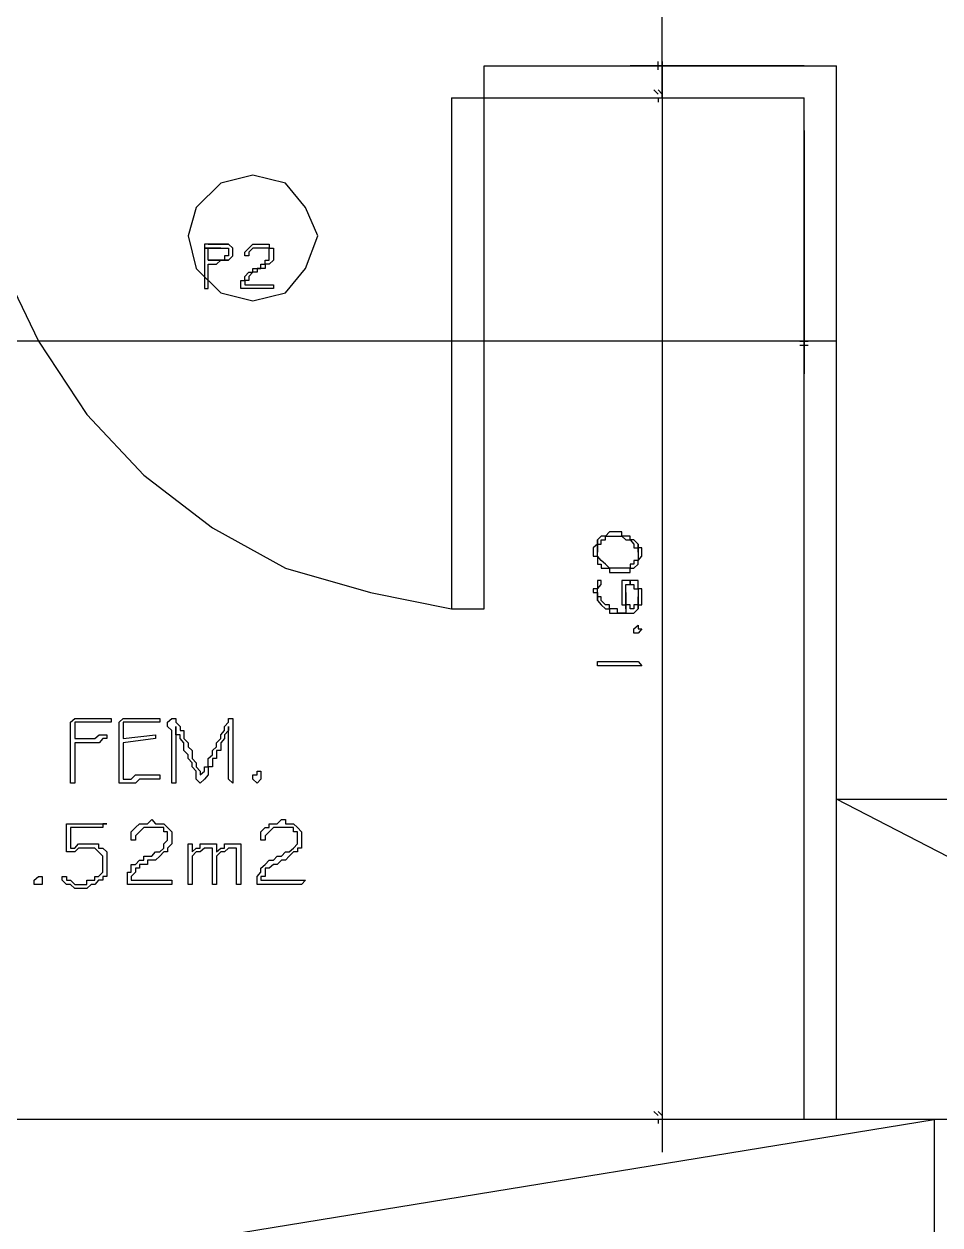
# Model space of a CAD drawing. Header units: millimetres. Extents: x -518.8 to -461.2, y 3.5 to 44.2.
# Drawn here: x -495.914 to -494.475, y 32.677 to 34.563 of the extents above; entities that cross this region are included whole.
import ezdxf

# ---------------------------------------------------------------- set-up
doc = ezdxf.new("R2010")
doc.units = ezdxf.units.MM
doc.header["$MEASUREMENT"] = 0
for name, color, linetype in [('10', 10, 'Continuous'), ('16', 16, 'Continuous'), ('5', 5, 'Continuous'), ('6', 6, 'Continuous'), ('MYSOLIDS', 7, 'Continuous')]:
    doc.layers.add(name, color=color, linetype=linetype)

msp = doc.modelspace()

# ---------------------------------------------------------------- linework, layer by layer
at = {"layer": '10'}
for points in [[(-495.191, 34.4466), (-495.191, 34.4969)], [(-495.191, 34.4969), (-494.6376, 34.4969)], [(-495.2421, 34.4466), (-494.688, 34.4466)], [(-494.4842, 32.8421), (-494.4842, 32.3458), (-494.4842, 32.3458), (-497.5271, 32.3458)], [(-493.6632, 32.8421), (-494.4842, 32.8421)]]:
    msp.add_lwpolyline(points, dxfattribs=at)
at = {"layer": '16'}
for points in [[(-494.9113, 34.4466), (-494.9113, 35.4518)], [(-494.688, 34.4969), (-494.9617, 34.4969)], [(-494.9173, 34.4909), (-494.9173, 34.4969), (-494.9173, 34.4969), (-494.9173, 34.4969), (-494.9173, 34.4969), (-494.9173, 34.5037)], [(-494.9113, 34.5037), (-494.9113, 34.4969), (-494.9113, 34.4969), (-494.9113, 34.4969), (-494.9113, 34.4969), (-494.9113, 34.4909)], [(-494.9113, 34.4969), (-494.9113, 32.7909)], [(-494.9173, 34.4526), (-494.9241, 34.4594)], [(-494.9113, 34.4526), (-494.9173, 34.4594)], [(-494.9173, 34.4466), (-494.9173, 34.4466), (-494.9173, 34.4466), (-494.9173, 34.4398)], [(-494.9113, 34.4466), (-494.9113, 34.4466), (-494.9113, 34.4466), (-494.9113, 34.4398)], [(-494.688, 34.3954), (-494.688, 34.0135)], [(-494.6376, 34.0646), (-497.5782, 34.0646)], [(-494.6948, 34.0646), (-494.688, 34.0646), (-494.688, 34.0646), (-494.688, 34.0646), (-494.688, 34.0646), (-494.682, 34.0646)], [(-494.682, 34.0578), (-494.688, 34.0578), (-494.688, 34.0578), (-494.688, 34.0578), (-494.688, 34.0578), (-494.6948, 34.0578)], [(-494.9173, 32.8488), (-494.9241, 32.8548)], [(-494.9113, 32.8488), (-494.9173, 32.8548)], [(-494.7391, 32.8421), (-494.9617, 32.8421)], [(-494.9173, 32.8421), (-494.9173, 32.8421), (-494.9173, 32.8421), (-494.9173, 32.836)], [(-494.9113, 32.8421), (-494.9113, 32.8421), (-494.9113, 32.8421), (-494.9113, 32.836)]]:
    msp.add_lwpolyline(points, dxfattribs=at)
at = {"layer": '5'}
for points in [[(-494.6376, 32.8421), (-494.6376, 34.4969)], [(-495.2421, 34.4466), (-495.2421, 33.6443), (-495.191, 33.6443), (-495.191, 34.4466)], [(-494.688, 32.8421), (-494.688, 34.4466)]]:
    msp.add_lwpolyline(points, dxfattribs=at)
at = {"layer": '6'}
for points in [[(-495.9933, 34.4466), (-495.9805, 34.3127), (-495.9489, 34.1857), (-495.891, 34.0646), (-495.8151, 33.9496), (-495.7256, 33.8541), (-495.6173, 33.7714), (-495.503, 33.7082), (-495.3692, 33.6699), (-495.2421, 33.6443)], [(-495.4519, 34.23), (-495.4714, 34.2744), (-495.503, 34.3127), (-495.5542, 34.3255), (-495.6045, 34.3127), (-495.6429, 34.2744), (-495.6557, 34.23), (-495.6429, 34.1789), (-495.6045, 34.1406), (-495.5542, 34.1278), (-495.503, 34.1406), (-495.4714, 34.1789), (-495.4519, 34.23)], [(-493.6632, 32.8421), (-494.6376, 33.3451), (-494.6376, 33.3451), (-493.6632, 33.3451)], [(-497.5271, 32.3458), (-494.4842, 32.8421), (-494.4842, 32.8421), (-497.5271, 32.8421)]]:
    msp.add_lwpolyline(points, dxfattribs=at)
at = {"layer": 'MYSOLIDS'}
for points in [[(-495.6301, 34.2172), (-495.6301, 34.2172), (-495.6301, 34.2172), (-495.6301, 34.2172), (-495.6301, 34.2105), (-495.6045, 34.2105), (-495.6045, 34.2105), (-495.5985, 34.2105), (-495.5985, 34.2105), (-495.5925, 34.2105), (-495.5925, 34.2105), (-495.5925, 34.2105), (-495.5925, 34.2045), (-495.5925, 34.2045), (-495.5925, 34.1985), (-495.5925, 34.1985), (-495.5925, 34.1985), (-495.5985, 34.1985), (-495.5985, 34.1985), (-495.5985, 34.1917), (-495.6045, 34.1917), (-495.6045, 34.1917), (-495.6113, 34.1917), (-495.6113, 34.1917), (-495.6173, 34.1917), (-495.6241, 34.1917), (-495.6241, 34.1917), (-495.5925, 34.1917), (-495.5925, 34.1917), (-495.5925, 34.1917), (-495.5857, 34.1985), (-495.5857, 34.1985), (-495.5857, 34.2045), (-495.5857, 34.2045), (-495.5857, 34.2045), (-495.5857, 34.2105), (-495.5857, 34.2105), (-495.5925, 34.2172), (-495.5925, 34.2172), (-495.6241, 34.2172), (-495.6241, 34.2172), (-495.6301, 34.2172), (-495.6301, 34.2172)], [(-495.6045, 34.2172), (-495.6045, 34.2172), (-495.6113, 34.2172), (-495.6113, 34.2172), (-495.6173, 34.2172), (-495.6173, 34.2172), (-495.6241, 34.2172), (-495.6241, 34.2172), (-495.5925, 34.2172), (-495.5925, 34.2172), (-495.5985, 34.2172), (-495.5985, 34.2172), (-495.6045, 34.2172), (-495.6045, 34.2172)], [(-495.5669, 34.1533), (-495.5218, 34.1533), (-495.5218, 34.1533), (-495.5218, 34.1533), (-495.5218, 34.1533), (-495.5218, 34.1533), (-495.5218, 34.1473), (-495.5218, 34.1473), (-495.5218, 34.1473), (-495.5218, 34.1473), (-495.5669, 34.1473), (-495.5669, 34.1473), (-495.5669, 34.1473), (-495.5669, 34.1473), (-495.5669, 34.1473), (-495.573, 34.1473), (-495.573, 34.1473), (-495.573, 34.1533), (-495.573, 34.1533), (-495.573, 34.1533), (-495.573, 34.1601), (-495.5669, 34.1601), (-495.5669, 34.1661), (-495.5669, 34.1661), (-495.5669, 34.1661), (-495.5669, 34.1661), (-495.5602, 34.1729), (-495.5602, 34.1729), (-495.5602, 34.1729), (-495.5542, 34.1729), (-495.5542, 34.1789), (-495.5542, 34.1789), (-495.5474, 34.1789), (-495.5414, 34.1789), (-495.5414, 34.1857), (-495.5414, 34.1857), (-495.5346, 34.1857), (-495.5346, 34.1857), (-495.5346, 34.1917), (-495.5286, 34.1917), (-495.5286, 34.1917), (-495.5286, 34.1985), (-495.5286, 34.1985), (-495.5286, 34.1985), (-495.5286, 34.2045), (-495.5286, 34.2045), (-495.5286, 34.2105), (-495.5286, 34.2105), (-495.5346, 34.2105), (-495.5346, 34.2105), (-495.5414, 34.2105), (-495.5414, 34.2105), (-495.5474, 34.2105), (-495.5474, 34.2105), (-495.5542, 34.2105), (-495.5542, 34.2105), (-495.5542, 34.2105), (-495.5602, 34.2045), (-495.5602, 34.2045), (-495.5602, 34.2045), (-495.5602, 34.1985), (-495.5602, 34.1985), (-495.5669, 34.1985), (-495.5669, 34.1985), (-495.5669, 34.1985), (-495.5669, 34.1985), (-495.5669, 34.1985), (-495.5669, 34.1985), (-495.5669, 34.2045), (-495.5669, 34.2045), (-495.5669, 34.2045), (-495.5602, 34.2105), (-495.5602, 34.2105), (-495.5602, 34.2105), (-495.5602, 34.2105), (-495.5542, 34.2172), (-495.5542, 34.2172), (-495.5474, 34.2172), (-495.5474, 34.2172), (-495.5414, 34.2172), (-495.5414, 34.2172), (-495.5414, 34.2172), (-495.5346, 34.2172), (-495.5346, 34.2172), (-495.5286, 34.2172), (-495.5286, 34.2105), (-495.5286, 34.2105), (-495.5218, 34.2105), (-495.5218, 34.2105), (-495.5218, 34.2045), (-495.5218, 34.2045), (-495.5218, 34.1985), (-495.5218, 34.1985), (-495.5218, 34.1917), (-495.5218, 34.1917), (-495.5218, 34.1917), (-495.5286, 34.1857), (-495.5286, 34.1857), (-495.5286, 34.1857), (-495.5346, 34.1857), (-495.5346, 34.1789), (-495.5346, 34.1789), (-495.5414, 34.1789), (-495.5474, 34.1789), (-495.5474, 34.1729), (-495.5474, 34.1729), (-495.5542, 34.1729), (-495.5542, 34.1729), (-495.5602, 34.1661), (-495.5602, 34.1661), (-495.5602, 34.1661), (-495.5602, 34.1601), (-495.5669, 34.1601), (-495.5669, 34.1533), (-495.5669, 34.1533), (-495.5669, 34.1533), (-495.5669, 34.1533), (-495.5669, 34.1533)], [(-495.6301, 34.2105), (-495.6301, 34.2105), (-495.6301, 34.2105), (-495.6301, 34.2045), (-495.6301, 34.2045), (-495.6301, 34.1985), (-495.6301, 34.1985), (-495.6301, 34.1985), (-495.6301, 34.1917), (-495.6301, 34.1917), (-495.6301, 34.1857), (-495.6301, 34.1789), (-495.6301, 34.1789), (-495.6301, 34.1729), (-495.6301, 34.1729), (-495.6301, 34.1661), (-495.6301, 34.1661), (-495.6301, 34.1601), (-495.6301, 34.1601), (-495.6301, 34.1533), (-495.6301, 34.1533), (-495.6301, 34.1473), (-495.6301, 34.1473), (-495.6301, 34.1473), (-495.6241, 34.1473), (-495.6241, 34.1533), (-495.6241, 34.1533), (-495.6241, 34.1533), (-495.6241, 34.1601), (-495.6241, 34.1601), (-495.6241, 34.1661), (-495.6241, 34.1661), (-495.6241, 34.1729), (-495.6241, 34.1729), (-495.6241, 34.1789), (-495.6241, 34.1789), (-495.6241, 34.1857), (-495.6241, 34.1857), (-495.6241, 34.1857), (-495.6241, 34.1857), (-495.6241, 34.1857), (-495.6173, 34.1857), (-495.6113, 34.1857), (-495.6113, 34.1857), (-495.6045, 34.1917), (-495.6045, 34.1917), (-495.5985, 34.1917), (-495.5985, 34.1917), (-495.5985, 34.1917), (-495.5925, 34.1917), (-495.6241, 34.1917), (-495.6241, 34.1917), (-495.6241, 34.1985), (-495.6241, 34.1985), (-495.6241, 34.2045), (-495.6241, 34.2045), (-495.6241, 34.2105), (-495.6241, 34.2105), (-495.6241, 34.2105), (-495.6173, 34.2105), (-495.6173, 34.2105), (-495.6113, 34.2105), (-495.6113, 34.2105), (-495.6113, 34.2105), (-495.6045, 34.2105), (-495.6045, 34.2105), (-495.6301, 34.2105), (-495.6301, 34.2105)], [(-495.0128, 33.7526), (-495.0128, 33.733), (-495.0128, 33.7398), (-495.0128, 33.7398), (-495.0128, 33.7458), (-495.0068, 33.7458), (-495.0068, 33.7526), (-495.0068, 33.7526), (-495.0068, 33.7526), (-495, 33.7526), (-495, 33.7586), (-494.994, 33.7586), (-494.994, 33.7586), (-494.9872, 33.7586), (-494.9872, 33.7586), (-494.9872, 33.7586), (-494.9812, 33.7586), (-494.9812, 33.7586), (-494.9745, 33.7586), (-494.9745, 33.7586), (-494.9745, 33.7586), (-494.9684, 33.7526), (-494.9684, 33.7526), (-494.9617, 33.7526), (-494.9617, 33.7526), (-494.9557, 33.7458), (-494.9557, 33.7458), (-494.9557, 33.7458), (-494.9557, 33.7398), (-494.9489, 33.7398), (-494.9489, 33.7398), (-494.9489, 33.733), (-494.9489, 33.733), (-494.9489, 33.7458), (-494.9489, 33.7458), (-494.9489, 33.7458), (-494.9557, 33.7526), (-494.9557, 33.7526), (-494.9617, 33.7526), (-494.9617, 33.7586), (-494.9617, 33.7586), (-494.9684, 33.7586), (-494.9684, 33.7586), (-494.9745, 33.7586), (-494.9745, 33.7654), (-494.9812, 33.7654), (-494.9812, 33.7654), (-494.9872, 33.7654), (-494.9872, 33.7654), (-494.994, 33.7654), (-494.994, 33.7654), (-495, 33.7586), (-495, 33.7586), (-495.0068, 33.7586), (-495.0068, 33.7586), (-495.0068, 33.7586), (-495.0068, 33.7586), (-495.0128, 33.7526), (-495.0128, 33.7526), (-495.0128, 33.7526)], [(-495.0196, 33.733), (-495.0196, 33.733), (-495.0196, 33.727), (-495.0128, 33.727), (-495.0128, 33.7203), (-495.0128, 33.7203), (-495.0128, 33.7203), (-495.0128, 33.7142), (-495.0068, 33.7142), (-495.0068, 33.7142), (-495.0068, 33.7082), (-495, 33.7082), (-495, 33.7082), (-494.994, 33.7082), (-494.994, 33.7015), (-494.994, 33.7015), (-494.9872, 33.7015), (-494.9872, 33.7015), (-494.9812, 33.7015), (-494.9812, 33.7015), (-494.9745, 33.7015), (-494.9745, 33.7015), (-494.9684, 33.7015), (-494.9684, 33.7015), (-494.9617, 33.7015), (-494.9617, 33.7082), (-494.9557, 33.7082), (-494.9557, 33.7082), (-494.9557, 33.7082), (-494.9489, 33.7142), (-494.9489, 33.7142), (-494.9489, 33.7142), (-494.9489, 33.7203), (-494.9489, 33.7203), (-494.9429, 33.727), (-494.9429, 33.727), (-494.9429, 33.733), (-494.9429, 33.733), (-494.9429, 33.7398), (-494.9489, 33.7398), (-494.9489, 33.7398), (-494.9489, 33.7458), (-494.9489, 33.733), (-494.9489, 33.733), (-494.9489, 33.727), (-494.9489, 33.727), (-494.9489, 33.7203), (-494.9557, 33.7203), (-494.9557, 33.7142), (-494.9557, 33.7142), (-494.9617, 33.7142), (-494.9617, 33.7082), (-494.9617, 33.7082), (-494.9684, 33.7082), (-494.9684, 33.7082), (-494.9745, 33.7082), (-494.9812, 33.7082), (-494.9812, 33.7082), (-494.9812, 33.7082), (-494.9872, 33.7082), (-494.9872, 33.7082), (-494.994, 33.7082), (-494.994, 33.7082), (-495, 33.7142), (-495, 33.7142), (-495, 33.7142), (-495, 33.7142), (-495.0068, 33.7203), (-495.0068, 33.7203), (-495.0068, 33.7203), (-495.0128, 33.727), (-495.0128, 33.727), (-495.0128, 33.733), (-495.0128, 33.733), (-495.0128, 33.7526), (-495.0128, 33.7458), (-495.0128, 33.7458), (-495.0196, 33.7398), (-495.0196, 33.7398), (-495.0196, 33.733), (-495.0196, 33.733)], [(-495.0196, 33.6699), (-495.0196, 33.6699), (-495.0196, 33.6699), (-495.0128, 33.6699), (-495.0128, 33.6631), (-495.0128, 33.6631), (-495.0128, 33.6571), (-495.0128, 33.6699), (-495.0128, 33.6759), (-495.0128, 33.6759), (-495.0068, 33.6827), (-495.0068, 33.6827), (-495.0068, 33.6827), (-495.0068, 33.6827), (-495.0068, 33.6887), (-495.0068, 33.6887), (-495.0068, 33.6887), (-495.0068, 33.6887), (-495.0128, 33.6887), (-495.0128, 33.6827), (-495.0128, 33.6827), (-495.0128, 33.6759), (-495.0196, 33.6759), (-495.0196, 33.6699), (-495.0196, 33.6699)], [(-494.9745, 33.6699), (-494.9745, 33.6699), (-494.9745, 33.6631), (-494.9745, 33.6631), (-494.9745, 33.6571), (-494.9745, 33.6571), (-494.9745, 33.6571), (-494.9745, 33.6503), (-494.9684, 33.6503), (-494.9684, 33.6699), (-494.9684, 33.6699), (-494.9684, 33.6759), (-494.9684, 33.6827), (-494.9684, 33.6827), (-494.9684, 33.6827), (-494.9617, 33.6827), (-494.9617, 33.6887), (-494.9617, 33.6827), (-494.9557, 33.6827), (-494.9557, 33.6827), (-494.9557, 33.6759), (-494.9489, 33.6759), (-494.9489, 33.6759), (-494.9489, 33.6699), (-494.9489, 33.6699), (-494.9489, 33.6631), (-494.9489, 33.6631), (-494.9489, 33.6443), (-494.9489, 33.6503), (-494.9429, 33.6503), (-494.9429, 33.6571), (-494.9429, 33.6571), (-494.9429, 33.6631), (-494.9429, 33.6631), (-494.9429, 33.6699), (-494.9429, 33.6699), (-494.9429, 33.6759), (-494.9489, 33.6759), (-494.9489, 33.6827), (-494.9489, 33.6827), (-494.9489, 33.6827), (-494.9489, 33.6887), (-494.9557, 33.6887), (-494.9557, 33.6887), (-494.9617, 33.6887), (-494.9617, 33.6887), (-494.9617, 33.6887), (-494.9684, 33.6887), (-494.9684, 33.6887), (-494.9745, 33.6887), (-494.9745, 33.6827), (-494.9745, 33.6827), (-494.9745, 33.6759), (-494.9745, 33.6759), (-494.9745, 33.6699), (-494.9745, 33.6699)], [(-495.0128, 33.6571), (-495.0128, 33.6571), (-495.0068, 33.6503), (-495.0068, 33.6503), (-495.0068, 33.6503), (-495, 33.6443), (-495, 33.6443), (-495, 33.6443), (-494.994, 33.6443), (-494.994, 33.6375), (-494.9872, 33.6375), (-494.9872, 33.6375), (-494.9872, 33.6375), (-494.9812, 33.6375), (-494.9812, 33.6375), (-494.9745, 33.6375), (-494.9745, 33.6375), (-494.9745, 33.6375), (-494.9684, 33.6375), (-494.9684, 33.6375), (-494.9617, 33.6375), (-494.9617, 33.6375), (-494.9557, 33.6375), (-494.9557, 33.6375), (-494.9489, 33.6443), (-494.9489, 33.6443), (-494.9489, 33.6443), (-494.9489, 33.6631), (-494.9489, 33.6571), (-494.9489, 33.6571), (-494.9489, 33.6503), (-494.9489, 33.6503), (-494.9557, 33.6503), (-494.9557, 33.6443), (-494.9557, 33.6443), (-494.9617, 33.6443), (-494.9617, 33.6443), (-494.9617, 33.6503), (-494.9684, 33.6503), (-494.9684, 33.6443), (-494.9684, 33.6443), (-494.9684, 33.6375), (-494.9745, 33.6375), (-494.9745, 33.6375), (-494.9745, 33.6375), (-494.9812, 33.6375), (-494.9812, 33.6443), (-494.9872, 33.6443), (-494.9872, 33.6443), (-494.994, 33.6443), (-494.994, 33.6443), (-494.994, 33.6503), (-495, 33.6503), (-495, 33.6503), (-495.0068, 33.6571), (-495.0068, 33.6571), (-495.0068, 33.6571), (-495.0068, 33.6631), (-495.0068, 33.6631), (-495.0128, 33.6631), (-495.0128, 33.6699), (-495.0128, 33.6699), (-495.0128, 33.6571), (-495.0128, 33.6571)], [(-494.9684, 33.6503), (-494.9684, 33.6503), (-494.9684, 33.6443), (-494.9684, 33.6443), (-494.9684, 33.6503), (-494.9684, 33.6571), (-494.9684, 33.6571), (-494.9684, 33.6571), (-494.9684, 33.6631), (-494.9684, 33.6631), (-494.9684, 33.6699), (-494.9684, 33.6699), (-494.9684, 33.6503), (-494.9684, 33.6503)], [(-494.9429, 33.6127), (-494.9489, 33.606), (-494.9489, 33.606), (-494.9489, 33.606), (-494.9489, 33.606), (-494.9557, 33.606), (-494.9557, 33.606), (-494.9557, 33.6127), (-494.9557, 33.6127), (-494.9557, 33.6127), (-494.9557, 33.6127), (-494.9489, 33.6188), (-494.9489, 33.6188), (-494.9489, 33.6127), (-494.9489, 33.6127), (-494.9429, 33.6127), (-494.9429, 33.6127), (-494.9429, 33.6127), (-494.9429, 33.6127), (-494.9429, 33.6127)], [(-494.9489, 33.5548), (-494.9489, 33.5548), (-494.9557, 33.5548), (-494.9557, 33.5548), (-494.9617, 33.5548), (-494.9617, 33.5548), (-494.9684, 33.5548), (-494.9684, 33.5548), (-494.9745, 33.5548), (-494.9745, 33.5548), (-494.9812, 33.5548), (-494.9812, 33.5548), (-494.9872, 33.5548), (-494.9872, 33.5548), (-494.994, 33.5548), (-494.994, 33.5548), (-495, 33.5548), (-495, 33.5548), (-495.0068, 33.5548), (-495.0068, 33.5548), (-495.0128, 33.5548), (-495.0128, 33.5548), (-495.0128, 33.5548), (-495.0128, 33.5548), (-495.0128, 33.5616), (-495.0128, 33.5616), (-495.0128, 33.5616), (-495.0128, 33.5616), (-495.0128, 33.5616), (-495.0068, 33.5616), (-495.0068, 33.5616), (-495, 33.5616), (-495, 33.5616), (-494.994, 33.5616), (-494.994, 33.5616), (-494.9872, 33.5616), (-494.9872, 33.5616), (-494.9812, 33.5616), (-494.9812, 33.5616), (-494.9745, 33.5616), (-494.9745, 33.5616), (-494.9684, 33.5616), (-494.9684, 33.5616), (-494.9617, 33.5616), (-494.9617, 33.5616), (-494.9557, 33.5616), (-494.9557, 33.5616), (-494.9557, 33.5616), (-494.9489, 33.5616), (-494.9489, 33.5616), (-494.9489, 33.5616), (-494.9489, 33.5616), (-494.9429, 33.5548), (-494.9429, 33.5548), (-494.9489, 33.5548), (-494.9489, 33.5548), (-494.9489, 33.5548), (-494.9489, 33.5548), (-494.9489, 33.5548), (-494.9489, 33.5548), (-494.9489, 33.5548)], [(-495.8339, 33.4406), (-495.8278, 33.4406), (-495.8211, 33.4406), (-495.8211, 33.4406), (-495.8151, 33.4406), (-495.8083, 33.4406), (-495.8023, 33.4406), (-495.8023, 33.4406), (-495.7955, 33.4466), (-495.7895, 33.4466), (-495.7895, 33.4466), (-495.7835, 33.4466), (-495.7835, 33.4466), (-495.7835, 33.4466), (-495.7835, 33.4466), (-495.7835, 33.4406), (-495.7835, 33.4406), (-495.7835, 33.4406), (-495.7835, 33.4406), (-495.7835, 33.4406), (-495.7895, 33.4406), (-495.7955, 33.4338), (-495.8023, 33.4338), (-495.8083, 33.4338), (-495.8151, 33.4338), (-495.8211, 33.4338), (-495.8211, 33.4338), (-495.8278, 33.4338), (-495.8339, 33.4338), (-495.8339, 33.4338), (-495.8339, 33.4338), (-495.8339, 33.4278), (-495.8339, 33.4218), (-495.8339, 33.415), (-495.8339, 33.415), (-495.8339, 33.409), (-495.8339, 33.4022), (-495.8339, 33.3962), (-495.8339, 33.3894), (-495.8339, 33.3894), (-495.8339, 33.3834), (-495.8339, 33.3834), (-495.8339, 33.3766), (-495.8339, 33.3706), (-495.8406, 33.3706), (-495.8406, 33.3706), (-495.8406, 33.3706), (-495.8406, 33.3766), (-495.8406, 33.3766), (-495.8406, 33.3766), (-495.8406, 33.3766), (-495.8406, 33.3834), (-495.8406, 33.3894), (-495.8406, 33.3894), (-495.8406, 33.3962), (-495.8406, 33.4022), (-495.8406, 33.409), (-495.8406, 33.409), (-495.8406, 33.415), (-495.8406, 33.4218), (-495.8406, 33.4218), (-495.8406, 33.4278), (-495.8406, 33.4338), (-495.8406, 33.4406), (-495.8406, 33.4406), (-495.8406, 33.4466), (-495.8406, 33.4533), (-495.8406, 33.4533), (-495.8406, 33.4594), (-495.8406, 33.4594), (-495.8406, 33.4661), (-495.8406, 33.4661), (-495.8406, 33.4661), (-495.8406, 33.4661), (-495.8339, 33.4721), (-495.8339, 33.4721), (-495.8278, 33.4721), (-495.8211, 33.4721), (-495.8211, 33.4721), (-495.8151, 33.4721), (-495.8083, 33.4721), (-495.8023, 33.4721), (-495.8023, 33.4721), (-495.7955, 33.4721), (-495.7895, 33.4721), (-495.7895, 33.4721), (-495.7835, 33.4721), (-495.7835, 33.4721), (-495.7767, 33.4721), (-495.7767, 33.4721), (-495.7767, 33.4721), (-495.7767, 33.4721), (-495.7767, 33.4661), (-495.7767, 33.4661), (-495.7835, 33.4661), (-495.7895, 33.4661), (-495.7955, 33.4661), (-495.8023, 33.4661), (-495.8023, 33.4661), (-495.8083, 33.4661), (-495.8151, 33.4661), (-495.8211, 33.4661), (-495.8278, 33.4661), (-495.8278, 33.4661), (-495.8339, 33.4661), (-495.8339, 33.4661), (-495.8339, 33.4594), (-495.8339, 33.4533), (-495.8339, 33.4533), (-495.8339, 33.4466), (-495.8339, 33.4406), (-495.8339, 33.4406), (-495.8339, 33.4406), (-495.8339, 33.4406)], [(-495.7579, 33.4406), (-495.7068, 33.4466), (-495.7068, 33.4466), (-495.7068, 33.4466), (-495.7068, 33.4466), (-495.7068, 33.4406), (-495.7068, 33.4406), (-495.7068, 33.4406), (-495.7068, 33.4406), (-495.7068, 33.4406), (-495.7068, 33.4406), (-495.7579, 33.4338), (-495.7579, 33.4278), (-495.7579, 33.4278), (-495.7579, 33.4278), (-495.7579, 33.4278), (-495.7579, 33.4218), (-495.7579, 33.4218), (-495.7579, 33.415), (-495.7579, 33.409), (-495.7579, 33.409), (-495.7579, 33.4022), (-495.7579, 33.4022), (-495.7579, 33.3962), (-495.7579, 33.3894), (-495.7579, 33.3834), (-495.7579, 33.3766), (-495.7579, 33.3766), (-495.7511, 33.3766), (-495.7451, 33.3766), (-495.7451, 33.3766), (-495.7384, 33.3834), (-495.7324, 33.3834), (-495.7324, 33.3834), (-495.7256, 33.3834), (-495.7196, 33.3834), (-495.7196, 33.3834), (-495.7128, 33.3834), (-495.7068, 33.3834), (-495.7068, 33.3834), (-495.7, 33.3834), (-495.7, 33.3834), (-495.7, 33.3766), (-495.7, 33.3766), (-495.7, 33.3766), (-495.7068, 33.3766), (-495.7128, 33.3766), (-495.7196, 33.3766), (-495.7196, 33.3766), (-495.7256, 33.3766), (-495.7256, 33.3766), (-495.7324, 33.3766), (-495.7384, 33.3706), (-495.7451, 33.3706), (-495.7451, 33.3706), (-495.7511, 33.3706), (-495.7511, 33.3706), (-495.7579, 33.3706), (-495.7579, 33.3706), (-495.7639, 33.3706), (-495.7639, 33.3706), (-495.7639, 33.3766), (-495.7639, 33.3766), (-495.7639, 33.3834), (-495.7639, 33.3834), (-495.7639, 33.3894), (-495.7639, 33.3894), (-495.7639, 33.3962), (-495.7639, 33.4022), (-495.7639, 33.409), (-495.7639, 33.409), (-495.7639, 33.415), (-495.7639, 33.4218), (-495.7639, 33.4278), (-495.7639, 33.4278), (-495.7639, 33.4338), (-495.7639, 33.4338), (-495.7639, 33.4406), (-495.7639, 33.4466), (-495.7639, 33.4533), (-495.7639, 33.4533), (-495.7639, 33.4594), (-495.7639, 33.4661), (-495.7639, 33.4661), (-495.7639, 33.4661), (-495.7639, 33.4661), (-495.7639, 33.4661), (-495.7579, 33.4721), (-495.7579, 33.4721), (-495.7511, 33.4721), (-495.7451, 33.4721), (-495.7451, 33.4721), (-495.7451, 33.4721), (-495.7384, 33.4721), (-495.7324, 33.4721), (-495.7324, 33.4721), (-495.7256, 33.4721), (-495.7196, 33.4721), (-495.7196, 33.4721), (-495.7128, 33.4721), (-495.7068, 33.4721), (-495.7068, 33.4721), (-495.7068, 33.4721), (-495.7, 33.4721), (-495.7, 33.4721), (-495.7, 33.4721), (-495.7, 33.4721), (-495.7, 33.4661), (-495.7068, 33.4661), (-495.7068, 33.4661), (-495.7128, 33.4661), (-495.7128, 33.4661), (-495.7196, 33.4661), (-495.7324, 33.4661), (-495.7324, 33.4661), (-495.7384, 33.4661), (-495.7451, 33.4661), (-495.7511, 33.4661), (-495.7511, 33.4661), (-495.7579, 33.4661), (-495.7579, 33.4594), (-495.7579, 33.4533), (-495.7579, 33.4533), (-495.7579, 33.4466), (-495.7579, 33.4406), (-495.7579, 33.4406), (-495.7579, 33.4406), (-495.7579, 33.4406), (-495.7579, 33.4406)], [(-495.6752, 33.4594), (-495.6752, 33.4533), (-495.6752, 33.4466), (-495.6752, 33.4406), (-495.6752, 33.4406), (-495.6752, 33.4338), (-495.6752, 33.4278), (-495.6752, 33.4278), (-495.6752, 33.4218), (-495.6752, 33.415), (-495.6752, 33.415), (-495.6752, 33.409), (-495.6752, 33.409), (-495.6752, 33.4022), (-495.6752, 33.3962), (-495.6752, 33.3962), (-495.6752, 33.3894), (-495.6752, 33.3834), (-495.6752, 33.3834), (-495.6752, 33.3766), (-495.6752, 33.3706), (-495.6752, 33.3706), (-495.6812, 33.3706), (-495.6812, 33.3706), (-495.6812, 33.3706), (-495.6812, 33.3706), (-495.6812, 33.3766), (-495.6812, 33.3766), (-495.6812, 33.3766), (-495.6812, 33.3766), (-495.6812, 33.3834), (-495.6812, 33.3894), (-495.6812, 33.3894), (-495.6812, 33.3962), (-495.6812, 33.4022), (-495.6812, 33.409), (-495.6812, 33.415), (-495.6812, 33.415), (-495.6812, 33.4218), (-495.6812, 33.4278), (-495.6812, 33.4338), (-495.6812, 33.4338), (-495.6812, 33.4406), (-495.6812, 33.4466), (-495.6812, 33.4466), (-495.6812, 33.4533), (-495.688, 33.4594), (-495.688, 33.4661), (-495.688, 33.4661), (-495.688, 33.4661), (-495.688, 33.4661), (-495.6812, 33.4721), (-495.6812, 33.4721), (-495.6812, 33.4721), (-495.6812, 33.4721), (-495.6752, 33.4721), (-495.6752, 33.4661), (-495.6752, 33.4661), (-495.6684, 33.4594), (-495.6684, 33.4594), (-495.6684, 33.4533), (-495.6624, 33.4533), (-495.6624, 33.4466), (-495.6624, 33.4406), (-495.6624, 33.4406), (-495.6557, 33.4338), (-495.6557, 33.4278), (-495.6557, 33.4278), (-495.6496, 33.4218), (-495.6496, 33.415), (-495.6496, 33.415), (-495.6496, 33.409), (-495.6429, 33.4022), (-495.6429, 33.4022), (-495.6429, 33.3962), (-495.6369, 33.3894), (-495.6369, 33.3834), (-495.6369, 33.3834), (-495.6369, 33.3834), (-495.6369, 33.3834), (-495.6301, 33.3894), (-495.6301, 33.3894), (-495.6301, 33.3962), (-495.6241, 33.3962), (-495.6241, 33.4022), (-495.6241, 33.4022), (-495.6241, 33.409), (-495.6173, 33.415), (-495.6173, 33.415), (-495.6173, 33.4218), (-495.6113, 33.4278), (-495.6113, 33.4338), (-495.6045, 33.4406), (-495.6045, 33.4406), (-495.6045, 33.4466), (-495.5985, 33.4533), (-495.5985, 33.4594), (-495.5985, 33.4594), (-495.5985, 33.4594), (-495.5925, 33.4661), (-495.5925, 33.4721), (-495.5925, 33.4721), (-495.5925, 33.4721), (-495.5925, 33.4721), (-495.5857, 33.4721), (-495.5857, 33.4721), (-495.5857, 33.4661), (-495.5857, 33.4661), (-495.5857, 33.3766), (-495.5857, 33.3766), (-495.5857, 33.3766), (-495.5857, 33.3706), (-495.5857, 33.3706), (-495.5925, 33.3766), (-495.5925, 33.3766), (-495.5925, 33.3766), (-495.5925, 33.3766), (-495.5925, 33.4594), (-495.5925, 33.4533), (-495.5985, 33.4466), (-495.5985, 33.4406), (-495.6045, 33.4338), (-495.6045, 33.4278), (-495.6045, 33.4218), (-495.6113, 33.4218), (-495.6113, 33.415), (-495.6113, 33.409), (-495.6173, 33.409), (-495.6173, 33.4022), (-495.6173, 33.3962), (-495.6173, 33.3962), (-495.6241, 33.3962), (-495.6241, 33.3894), (-495.6241, 33.3894), (-495.6241, 33.3834), (-495.6301, 33.3766), (-495.6301, 33.3766), (-495.6369, 33.3706), (-495.6369, 33.3706), (-495.6369, 33.3706), (-495.6369, 33.3706), (-495.6369, 33.3706), (-495.6429, 33.3766), (-495.6429, 33.3766), (-495.6429, 33.3834), (-495.6429, 33.3834), (-495.6429, 33.3894), (-495.6496, 33.3962), (-495.6496, 33.3962), (-495.6496, 33.4022), (-495.6557, 33.409), (-495.6557, 33.415), (-495.6557, 33.415), (-495.6624, 33.4218), (-495.6624, 33.4278), (-495.6624, 33.4278), (-495.6624, 33.4338), (-495.6684, 33.4406), (-495.6684, 33.4406), (-495.6684, 33.4466), (-495.6752, 33.4466), (-495.6752, 33.4533), (-495.6752, 33.4533), (-495.6752, 33.4594), (-495.6752, 33.4594), (-495.6752, 33.4594), (-495.6752, 33.4594)], [(-495.5474, 33.3706), (-495.5474, 33.3706), (-495.5474, 33.3706), (-495.5542, 33.3766), (-495.5542, 33.3766), (-495.5542, 33.3834), (-495.5474, 33.3834), (-495.5474, 33.3894), (-495.5414, 33.3894), (-495.5414, 33.3834), (-495.5414, 33.3834), (-495.5414, 33.3834), (-495.5414, 33.3834), (-495.5414, 33.3766), (-495.5414, 33.3766), (-495.5474, 33.3706), (-495.5474, 33.3706), (-495.5474, 33.3706), (-495.5474, 33.3706), (-495.5474, 33.3706)], [(-495.7451, 33.218), (-495.6812, 33.218), (-495.6812, 33.218), (-495.6812, 33.218), (-495.6812, 33.218), (-495.6812, 33.218), (-495.6812, 33.2112), (-495.6812, 33.2112), (-495.6812, 33.2112), (-495.6812, 33.2112), (-495.7451, 33.2112), (-495.7451, 33.2112), (-495.7451, 33.2112), (-495.7451, 33.2112), (-495.7451, 33.2112), (-495.7511, 33.2112), (-495.7511, 33.2112), (-495.7511, 33.2112), (-495.7511, 33.2112), (-495.7511, 33.218), (-495.7511, 33.224), (-495.7511, 33.2308), (-495.7451, 33.2308), (-495.7451, 33.2308), (-495.7451, 33.2368), (-495.7451, 33.2428), (-495.7384, 33.2428), (-495.7324, 33.2496), (-495.7324, 33.2496), (-495.7324, 33.2496), (-495.7256, 33.2496), (-495.7256, 33.2556), (-495.7196, 33.2556), (-495.7128, 33.2556), (-495.7068, 33.2624), (-495.7068, 33.2624), (-495.7, 33.2624), (-495.7, 33.2624), (-495.694, 33.2684), (-495.694, 33.2684), (-495.694, 33.2751), (-495.688, 33.2812), (-495.688, 33.2812), (-495.688, 33.2879), (-495.688, 33.2879), (-495.688, 33.2939), (-495.694, 33.2939), (-495.694, 33.3007), (-495.7, 33.3007), (-495.7, 33.3007), (-495.7068, 33.3007), (-495.7128, 33.3007), (-495.7128, 33.3007), (-495.7196, 33.3007), (-495.7256, 33.3007), (-495.7256, 33.3007), (-495.7324, 33.2939), (-495.7324, 33.2939), (-495.7384, 33.2879), (-495.7384, 33.2879), (-495.7384, 33.2879), (-495.7384, 33.2812), (-495.7451, 33.2812), (-495.7451, 33.2812), (-495.7451, 33.2812), (-495.7451, 33.2812), (-495.7451, 33.2812), (-495.7451, 33.2812), (-495.7451, 33.2879), (-495.7451, 33.2879), (-495.7451, 33.2939), (-495.7384, 33.3007), (-495.7384, 33.3007), (-495.7384, 33.3007), (-495.7324, 33.3067), (-495.7256, 33.3067), (-495.7256, 33.3067), (-495.7196, 33.3067), (-495.7196, 33.3067), (-495.7128, 33.3135), (-495.7128, 33.3135), (-495.7068, 33.3067), (-495.7, 33.3067), (-495.694, 33.3067), (-495.694, 33.3067), (-495.688, 33.3007), (-495.688, 33.3007), (-495.688, 33.3007), (-495.6812, 33.2939), (-495.6812, 33.2939), (-495.6812, 33.2879), (-495.6812, 33.2879), (-495.6812, 33.2812), (-495.6812, 33.2751), (-495.6812, 33.2751), (-495.688, 33.2684), (-495.688, 33.2684), (-495.688, 33.2624), (-495.694, 33.2624), (-495.694, 33.2624), (-495.7, 33.2556), (-495.7, 33.2556), (-495.7068, 33.2496), (-495.7128, 33.2496), (-495.7196, 33.2496), (-495.7196, 33.2428), (-495.7256, 33.2428), (-495.7324, 33.2428), (-495.7324, 33.2368), (-495.7384, 33.2368), (-495.7384, 33.2308), (-495.7384, 33.2308), (-495.7451, 33.224), (-495.7451, 33.224), (-495.7451, 33.218), (-495.7451, 33.218), (-495.7451, 33.218), (-495.7451, 33.218)], [(-495.5414, 33.218), (-495.4775, 33.218), (-495.4775, 33.218), (-495.4775, 33.218), (-495.4714, 33.218), (-495.4714, 33.218), (-495.4775, 33.2112), (-495.4775, 33.2112), (-495.4775, 33.2112), (-495.4775, 33.2112), (-495.5414, 33.2112), (-495.5414, 33.2112), (-495.5414, 33.2112), (-495.5414, 33.2112), (-495.5414, 33.2112), (-495.5474, 33.2112), (-495.5474, 33.2112), (-495.5474, 33.2112), (-495.5474, 33.2112), (-495.5474, 33.218), (-495.5474, 33.224), (-495.5414, 33.2308), (-495.5414, 33.2308), (-495.5414, 33.2308), (-495.5414, 33.2368), (-495.5346, 33.2428), (-495.5346, 33.2428), (-495.5286, 33.2496), (-495.5286, 33.2496), (-495.5286, 33.2496), (-495.5218, 33.2496), (-495.5158, 33.2556), (-495.5158, 33.2556), (-495.509, 33.2556), (-495.503, 33.2624), (-495.497, 33.2624), (-495.497, 33.2624), (-495.497, 33.2624), (-495.4902, 33.2684), (-495.4902, 33.2684), (-495.4842, 33.2751), (-495.4842, 33.2812), (-495.4842, 33.2812), (-495.4842, 33.2879), (-495.4842, 33.2879), (-495.4842, 33.2939), (-495.4902, 33.2939), (-495.4902, 33.3007), (-495.497, 33.3007), (-495.497, 33.3007), (-495.503, 33.3007), (-495.509, 33.3007), (-495.509, 33.3007), (-495.5158, 33.3007), (-495.5218, 33.3007), (-495.5218, 33.3007), (-495.5286, 33.2939), (-495.5286, 33.2939), (-495.5346, 33.2879), (-495.5346, 33.2879), (-495.5346, 33.2879), (-495.5346, 33.2812), (-495.5414, 33.2812), (-495.5414, 33.2812), (-495.5414, 33.2812), (-495.5414, 33.2812), (-495.5414, 33.2812), (-495.5414, 33.2812), (-495.5414, 33.2879), (-495.5414, 33.2879), (-495.5414, 33.2939), (-495.5346, 33.3007), (-495.5346, 33.3007), (-495.5286, 33.3007), (-495.5286, 33.3067), (-495.5218, 33.3067), (-495.5218, 33.3067), (-495.5158, 33.3067), (-495.5158, 33.3067), (-495.509, 33.3135), (-495.503, 33.3135), (-495.503, 33.3067), (-495.497, 33.3067), (-495.4902, 33.3067), (-495.4902, 33.3067), (-495.4842, 33.3007), (-495.4842, 33.3007), (-495.4842, 33.3007), (-495.4775, 33.2939), (-495.4775, 33.2939), (-495.4775, 33.2879), (-495.4775, 33.2879), (-495.4775, 33.2812), (-495.4775, 33.2751), (-495.4775, 33.2751), (-495.4775, 33.2684), (-495.4842, 33.2684), (-495.4842, 33.2624), (-495.4902, 33.2624), (-495.4902, 33.2624), (-495.497, 33.2556), (-495.497, 33.2556), (-495.503, 33.2496), (-495.509, 33.2496), (-495.509, 33.2496), (-495.5158, 33.2428), (-495.5218, 33.2428), (-495.5218, 33.2428), (-495.5286, 33.2368), (-495.5346, 33.2368), (-495.5346, 33.2308), (-495.5346, 33.2308), (-495.5346, 33.224), (-495.5414, 33.224), (-495.5414, 33.218), (-495.5414, 33.218), (-495.5414, 33.218), (-495.5414, 33.218)], [(-495.8406, 33.3007), (-495.8406, 33.2939), (-495.8406, 33.2879), (-495.8406, 33.2879), (-495.8406, 33.2812), (-495.8406, 33.2751), (-495.8406, 33.2751), (-495.8406, 33.2684), (-495.8406, 33.2684), (-495.8406, 33.2684), (-495.8339, 33.2684), (-495.8278, 33.2751), (-495.8278, 33.2751), (-495.8211, 33.2751), (-495.8211, 33.2751), (-495.8151, 33.2751), (-495.8151, 33.2751), (-495.8083, 33.2751), (-495.8023, 33.2751), (-495.7963, 33.2751), (-495.7963, 33.2684), (-495.7895, 33.2684), (-495.7895, 33.2684), (-495.7835, 33.2624), (-495.7835, 33.2624), (-495.7835, 33.2556), (-495.7835, 33.2496), (-495.7835, 33.2496), (-495.7835, 33.2428), (-495.7835, 33.2428), (-495.7835, 33.2368), (-495.7835, 33.2308), (-495.7835, 33.2308), (-495.7835, 33.224), (-495.7895, 33.224), (-495.7895, 33.218), (-495.7963, 33.218), (-495.7963, 33.218), (-495.8023, 33.2112), (-495.8023, 33.2112), (-495.8083, 33.2112), (-495.8151, 33.2052), (-495.8151, 33.2052), (-495.8211, 33.2052), (-495.8278, 33.2052), (-495.8339, 33.2052), (-495.8339, 33.2052), (-495.8406, 33.2112), (-495.8466, 33.2112), (-495.8466, 33.2112), (-495.8466, 33.2112), (-495.8534, 33.218), (-495.8534, 33.218), (-495.8534, 33.224), (-495.8534, 33.224), (-495.8466, 33.224), (-495.8466, 33.224), (-495.8466, 33.224), (-495.8466, 33.224), (-495.8466, 33.218), (-495.8466, 33.218), (-495.8406, 33.218), (-495.8406, 33.218), (-495.8406, 33.218), (-495.8339, 33.2112), (-495.8278, 33.2112), (-495.8278, 33.2112), (-495.8211, 33.2112), (-495.8151, 33.2112), (-495.8151, 33.218), (-495.8083, 33.218), (-495.8023, 33.218), (-495.8023, 33.224), (-495.7963, 33.224), (-495.7963, 33.224), (-495.7895, 33.2308), (-495.7895, 33.2308), (-495.7895, 33.2368), (-495.7895, 33.2428), (-495.7895, 33.2428), (-495.7895, 33.2496), (-495.7895, 33.2556), (-495.7895, 33.2556), (-495.7963, 33.2624), (-495.7963, 33.2624), (-495.7963, 33.2624), (-495.8023, 33.2684), (-495.8083, 33.2684), (-495.8083, 33.2684), (-495.8151, 33.2684), (-495.8211, 33.2684), (-495.8211, 33.2684), (-495.8211, 33.2684), (-495.8278, 33.2684), (-495.8339, 33.2624), (-495.8339, 33.2624), (-495.8406, 33.2624), (-495.8406, 33.2624), (-495.8466, 33.2624), (-495.8466, 33.2624), (-495.8466, 33.2624), (-495.8466, 33.2624), (-495.8466, 33.2624), (-495.8466, 33.2624), (-495.8466, 33.2684), (-495.8466, 33.2751), (-495.8466, 33.2751), (-495.8466, 33.2812), (-495.8466, 33.2879), (-495.8466, 33.2939), (-495.8466, 33.2939), (-495.8466, 33.3007), (-495.8466, 33.3007), (-495.8466, 33.3007), (-495.8466, 33.3067), (-495.8466, 33.3067), (-495.8406, 33.3067), (-495.8339, 33.3067), (-495.8339, 33.3067), (-495.8278, 33.3067), (-495.8211, 33.3067), (-495.8211, 33.3067), (-495.8151, 33.3067), (-495.8083, 33.3067), (-495.8023, 33.3067), (-495.8023, 33.3067), (-495.8023, 33.3067), (-495.7963, 33.3067), (-495.7895, 33.3067), (-495.7895, 33.3067), (-495.7895, 33.3067), (-495.7895, 33.3067), (-495.7835, 33.3067), (-495.7835, 33.3067), (-495.7895, 33.3067), (-495.7895, 33.3067), (-495.7895, 33.3007), (-495.7963, 33.3007), (-495.7963, 33.3007), (-495.8023, 33.3007), (-495.8083, 33.3007), (-495.8151, 33.3007), (-495.8211, 33.3007), (-495.8278, 33.3007), (-495.8339, 33.3007), (-495.8406, 33.3007), (-495.8406, 33.3007), (-495.8406, 33.3007), (-495.8406, 33.3007), (-495.8406, 33.3007)], [(-495.6113, 33.2624), (-495.6045, 33.2684), (-495.5985, 33.2684), (-495.5985, 33.2751), (-495.5925, 33.2751), (-495.5857, 33.2751), (-495.5857, 33.2751), (-495.5797, 33.2751), (-495.5797, 33.2751), (-495.573, 33.2751), (-495.573, 33.2684), (-495.573, 33.2684), (-495.573, 33.2624), (-495.573, 33.2556), (-495.573, 33.2496), (-495.573, 33.2496), (-495.573, 33.2428), (-495.573, 33.2368), (-495.573, 33.2368), (-495.573, 33.2308), (-495.573, 33.224), (-495.573, 33.218), (-495.573, 33.218), (-495.573, 33.218), (-495.573, 33.2112), (-495.573, 33.2112), (-495.573, 33.2112), (-495.573, 33.2112), (-495.573, 33.2112), (-495.5797, 33.2112), (-495.5797, 33.2112), (-495.5797, 33.218), (-495.5797, 33.218), (-495.5797, 33.224), (-495.5797, 33.224), (-495.5797, 33.2308), (-495.5797, 33.2368), (-495.5797, 33.2368), (-495.5797, 33.2428), (-495.5797, 33.2496), (-495.5797, 33.2496), (-495.5797, 33.2556), (-495.5797, 33.2624), (-495.5797, 33.2684), (-495.5797, 33.2684), (-495.5857, 33.2684), (-495.5857, 33.2684), (-495.5857, 33.2684), (-495.5925, 33.2684), (-495.5925, 33.2684), (-495.5985, 33.2624), (-495.6045, 33.2624), (-495.6045, 33.2624), (-495.6113, 33.2556), (-495.6113, 33.218), (-495.6113, 33.2112), (-495.6113, 33.2112), (-495.6113, 33.2112), (-495.6113, 33.2112), (-495.6173, 33.2112), (-495.6173, 33.2112), (-495.6173, 33.218), (-495.6173, 33.218), (-495.6173, 33.2624), (-495.6173, 33.2624), (-495.6173, 33.2684), (-495.6173, 33.2684), (-495.6241, 33.2684), (-495.6241, 33.2684), (-495.6241, 33.2684), (-495.6301, 33.2684), (-495.6301, 33.2684), (-495.6369, 33.2624), (-495.6429, 33.2624), (-495.6429, 33.2624), (-495.6496, 33.2556), (-495.6496, 33.218), (-495.6496, 33.2112), (-495.6496, 33.2112), (-495.6496, 33.2112), (-495.6496, 33.2112), (-495.6557, 33.2112), (-495.6557, 33.2112), (-495.6557, 33.218), (-495.6557, 33.218), (-495.6557, 33.2556), (-495.6557, 33.2556), (-495.6557, 33.2556), (-495.6557, 33.2556), (-495.6557, 33.2556), (-495.6557, 33.2556), (-495.6557, 33.2556), (-495.6557, 33.2556), (-495.6557, 33.2556), (-495.6557, 33.2624), (-495.6557, 33.2624), (-495.6557, 33.2624), (-495.6557, 33.2624), (-495.6557, 33.2684), (-495.6557, 33.2751), (-495.6557, 33.2751), (-495.6496, 33.2751), (-495.6496, 33.2751), (-495.6496, 33.2751), (-495.6496, 33.2751), (-495.6496, 33.2684), (-495.6496, 33.2684), (-495.6496, 33.2624), (-495.6429, 33.2684), (-495.6369, 33.2684), (-495.6369, 33.2751), (-495.6301, 33.2751), (-495.6241, 33.2751), (-495.6241, 33.2751), (-495.6173, 33.2751), (-495.6173, 33.2751), (-495.6113, 33.2751), (-495.6113, 33.2684), (-495.6113, 33.2624), (-495.6113, 33.2624), (-495.6113, 33.2624), (-495.6113, 33.2624), (-495.6113, 33.2624)], [(-495.891, 33.2112), (-495.8978, 33.2112), (-495.8978, 33.2112), (-495.8978, 33.218), (-495.8978, 33.218), (-495.8978, 33.218), (-495.891, 33.224), (-495.891, 33.224), (-495.891, 33.224), (-495.885, 33.224), (-495.885, 33.224), (-495.885, 33.218), (-495.885, 33.218), (-495.885, 33.2112), (-495.885, 33.2112), (-495.891, 33.2112), (-495.891, 33.2112), (-495.891, 33.2112), (-495.891, 33.2112), (-495.891, 33.2112)]]:
    msp.add_lwpolyline(points, dxfattribs=at)

doc.saveas('drawing.dxf')
